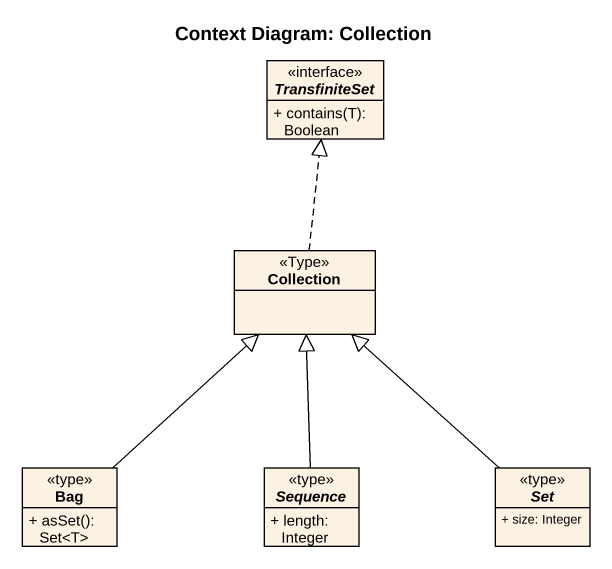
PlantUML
@startuml
title Context Diagram: Collection
hide circle
hide empty members
skinparam classAttributeIconSize 0
interface TransfiniteSet <<interface>> {
  + contains(T): Boolean
}
class Collection <<Type>>
class Bag <<type>> {
  + asSet(): Set<T>
}
abstract class Sequence <<type>> {
  + length: Integer
}
abstract class "Set" as Set_ <<type>> {
  + size: Integer
}
Collection .up.|> TransfiniteSet
Bag -up-|> Collection
Sequence -up-|> Collection
Set_ -up-|> Collection
@enduml
